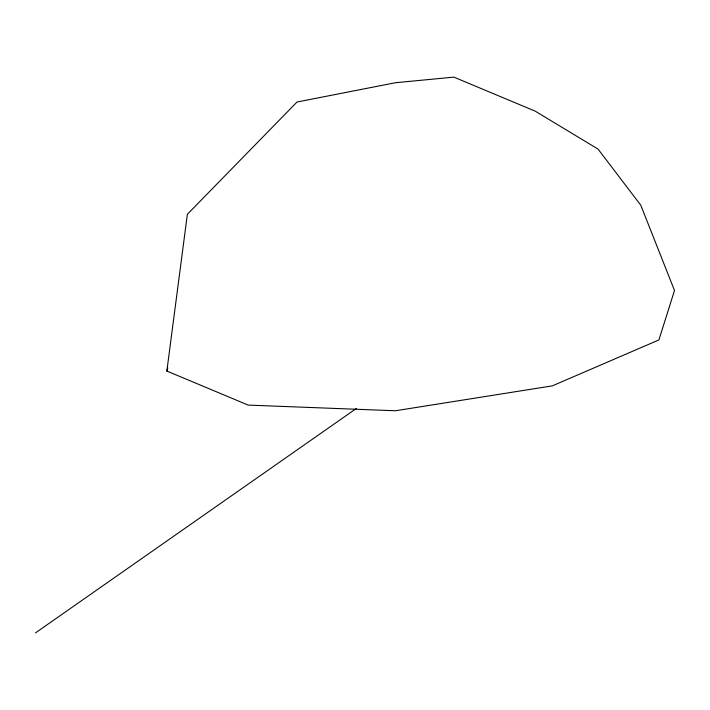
<?xml version="1.0" encoding="UTF-8"?>
<svg xmlns="http://www.w3.org/2000/svg" width="710" height="710" viewBox="0 0 710 710"><rect width="100%" height="100%" fill="white"/><g stroke="black" fill="none" stroke-linecap="round" stroke-linejoin="round"><path stroke-width="1.06" d="M166.85 371.046L187.369 214.287L297.011 102.018L395.479 82.724L453.885 77.124L535.242 111.168L598.068 149.118L640.784 205.208L674.5 290.496L658.907 339.93L552.318 385.867L395.443 410.762L248.207 405.099L166.85 371.046L167.844 367.895M35.5 632.876L356.509 408.365"/></g></svg>
